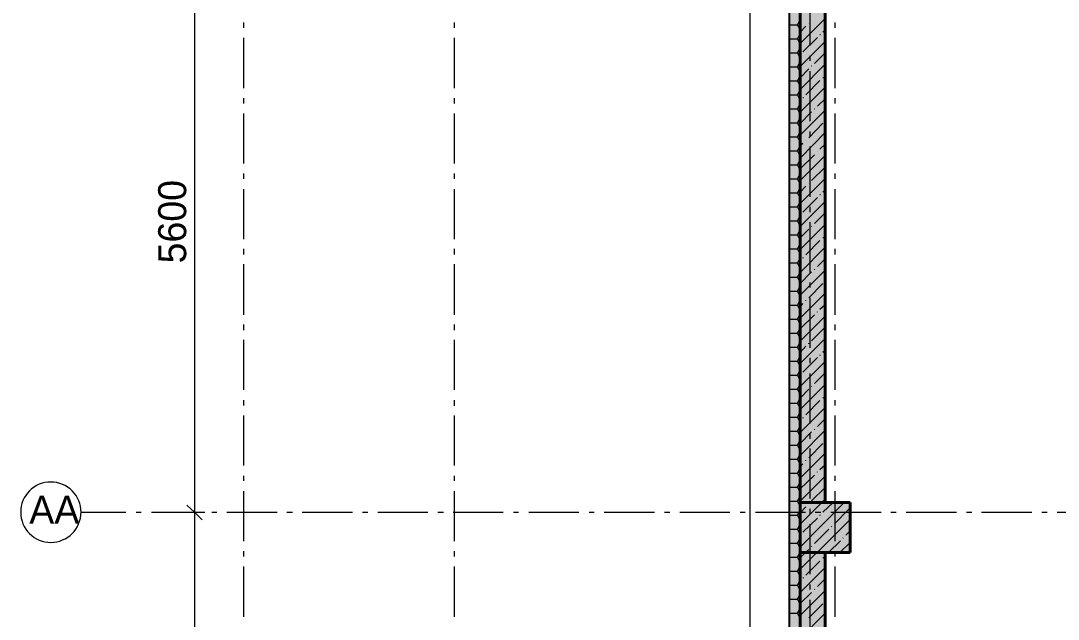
# Model space of a CAD drawing. Header units: millimetres. Extents: x -401725 to 250493, y 305116 to 802890.
# Drawn here: x -375106.458 to -375102.384, y 508971.947 to 508974.296 of the extents above; entities that cross this region are included whole.
import ezdxf

# ---------------------------------------------------------------- set-up
doc = ezdxf.new("R2010")
doc.units = ezdxf.units.MM
doc.layers.add('PDF _Геометрия', color=7, linetype='Continuous', true_color=0x1d1d1d)
doc.layers.add('PDF _Сплошная заливка', color=7, linetype='Continuous', true_color=0xffffff)
doc.layers.add('PDF _Текст', color=7, linetype='Continuous')

msp = doc.modelspace()

# ---------------------------------------------------------------- linework, layer by layer
at = {"layer": 'PDF _Геометрия', "color": 7, "lineweight": 9}
for points in [[(-375103.5946675938, 508975.8070897391), (-375103.5946675938, 508971.0704187899)], [(-375103.4414601964, 508971.0671944483), (-375103.4381870166, 508971.0671944483), (-375103.4381870166, 508975.8070245997)], [(-375103.4414490066, 508975.8071439926), (-375103.4414490066, 508971.0706479242)], [(-375103.4379082914, 508971.0287219548), (-375103.399609407, 508971.0287219548), (-375103.399609407, 508975.8068454424)], [(-375103.3979818028, 508971.0287365037), (-375103.3979818028, 508971.0270773965), (-375103.3979818028, 508975.8071085038)], [(-375105.7764235075, 508974.6187945867), (-375105.7764235075, 508972.3672388101)], [(-375103.2996372119, 508974.4720660711), (-375103.2996372119, 508972.4054851813)], [(-375103.3596754606, 508974.3954211736), (-375103.3596754606, 508974.1987675067)], [(-375105.5829963156, 508974.2887435884), (-375105.5829963156, 508974.2687600679)], [(-375104.7563158143, 508974.2887520655), (-375104.7563158143, 508974.2687484373)], [(-375103.2613342605, 508974.2887605426), (-375103.2613342605, 508974.2687524097)], [(-375105.5829963156, 508974.2287511161), (-375105.5829963156, 508974.0320952852)], [(-375104.7563158143, 508974.228742639), (-375104.7563158143, 508974.0320665028)], [(-375103.2613342605, 508974.2287477253), (-375103.2613342605, 508974.032100821)], [(-375103.3596754606, 508974.1587590507), (-375103.3596754606, 508974.1387655865)], [(-375103.3596754606, 508974.0987581012), (-375103.3596754606, 508973.9020839241)], [(-375105.5829963156, 508973.9920771252), (-375105.5829963156, 508973.9720744634)], [(-375104.7563158143, 508973.9920652572), (-375104.7563158143, 508973.972081279)], [(-375103.2613342605, 508973.9920889931), (-375103.2613342605, 508973.9720808602)], [(-375105.5829963156, 508973.9320863483), (-375105.5829963156, 508973.7354286034)], [(-375104.7563158143, 508973.9320761758), (-375104.7563158143, 508973.7354000395)], [(-375103.2613342605, 508973.9320761758), (-375103.2613342605, 508973.7354292715)], [(-375103.3596754606, 508973.8620959783), (-375103.3596754606, 508973.842082008)], [(-375103.3596754606, 508973.8020950288), (-375103.3596754606, 508973.6054208517)], [(-375105.5829963156, 508973.6970772608), (-375105.5829963156, 508973.6754112198)], [(-375104.7563158143, 508973.6970704792), (-375104.7563158143, 508973.6754162569)], [(-375103.2613342605, 508973.6970840425), (-375103.2613342605, 508973.6754286165)], [(-375105.5829963156, 508973.635419885), (-375105.5829963156, 508973.4387640543)], [(-375104.7563158143, 508973.635411408), (-375104.7563158143, 508973.4387352717)], [(-375103.2613342605, 508973.6354249713), (-375103.2613342605, 508973.438757514)], [(-375103.3596754606, 508973.5654346013), (-375103.3596754606, 508973.5454185804)], [(-375103.3596754606, 508973.505430261), (-375103.3596754606, 508973.3087581489)], [(-375105.5829963156, 508973.400412493), (-375105.5829963156, 508973.3787445378)], [(-375104.7563158143, 508973.4004057113), (-375104.7563158143, 508973.3787318391)], [(-375103.2613342605, 508973.400412493), (-375103.2613342605, 508973.378757067)], [(-375105.5829963156, 508973.3404217161), (-375105.5829963156, 508973.142098672)], [(-375104.7563158143, 508973.3404166299), (-375104.7563158143, 508973.1420702378)], [(-375103.2613342605, 508973.3404200207), (-375103.2613342605, 508973.1420867511)], [(-375103.3596754606, 508973.2687494885), (-375103.3596754606, 508973.2487560243)], [(-375103.3596754606, 508973.208748539), (-375103.3596754606, 508973.0120969227)], [(-375105.5829963156, 508973.1037460298), (-375105.5829963156, 508973.0820799887)], [(-375104.7563158143, 508973.1037392481), (-375104.7563158143, 508973.0820653759)], [(-375103.2613342605, 508973.1037595932), (-375103.2613342605, 508973.0820836017)], [(-375105.5829963156, 508973.0437552529), (-375105.5829963156, 508972.847097508)], [(-375104.7563158143, 508973.0437298216), (-375104.7563158143, 508972.8470733235)], [(-375103.2613342605, 508973.0437484712), (-375103.2613342605, 508972.847101567)], [(-375103.3596754606, 508972.9737496241), (-375103.3596754606, 508972.9520931139)], [(-375103.3596754606, 508972.9120854667), (-375103.3596754606, 508972.7154317998)], [(-375105.5829963156, 508972.8070829574), (-375105.5829963156, 508972.7854150023)], [(-375104.7563158143, 508972.8070744803), (-375104.7563158143, 508972.7854006081)], [(-375103.2613342605, 508972.8070880437), (-375103.2613342605, 508972.7854120522)], [(-375105.5829963156, 508972.74707014), (-375105.5829963156, 508972.5504143093)], [(-375104.7563158143, 508972.7470650538), (-375104.7563158143, 508972.5504085557)], [(-375103.2613342605, 508972.7470752263), (-375103.2613342605, 508972.5504283221)], [(-375103.3596754606, 508972.6770865517), (-375103.3596754606, 508972.6554300415)], [(-375103.3596754606, 508972.6170839069), (-375103.3596754606, 508972.4204322906)], [(-375105.5829963156, 508972.5104164942), (-375105.5829963156, 508972.4904157465)], [(-375104.7563158143, 508972.5104080171), (-375104.7563158143, 508972.4904043889)], [(-375103.2613342605, 508972.5104164942), (-375103.2613342605, 508972.4904083613)], [(-375105.5829963156, 508972.4504070677), (-375105.5829963156, 508972.2537493227)], [(-375104.7563158143, 508972.4503985906), (-375104.7563158143, 508972.2537224544)], [(-375103.2613342605, 508972.4504240219), (-375103.2613342605, 508972.2537565645)], [(-375103.201292621, 508972.4053970308), (-375103.201292621, 508972.2087150311)], [(-375106.2232313688, 508972.3672551444), (-375106.0448210756, 508972.3672551444)], [(-375106.004820453, 508972.3671602008), (-375105.9847912578, 508972.3671602008)], [(-375105.9448601936, 508972.3671873275), (-375105.7481594561, 508972.3671873275)], [(-375105.8230289355, 508972.3671347695), (-375105.7764235075, 508972.3671347695), (-375105.7764235075, 508970.9888125109)], [(-375105.7765760954, 508972.3672059772), (-375105.7348608549, 508972.3672059772)], [(-375105.7081624669, 508972.3671703733), (-375105.6881308558, 508972.3671703733)], [(-375105.6481581266, 508972.3671805459), (-375105.451518742, 508972.3671805459)], [(-375105.413043923, 508972.3671635917), (-375105.3914727425, 508972.3671635917)], [(-375105.3531684348, 508972.3671924138), (-375105.1548586058, 508972.3671924138)], [(-375105.1163893278, 508972.3671754596), (-375105.0948084409, 508972.3671754596)], [(-375105.0564629768, 508972.3671720687), (-375104.8598160071, 508972.3671720687)], [(-375104.8197381233, 508972.3671720687), (-375104.7981511754, 508972.3671720687)], [(-375104.7598490717, 508972.3671788505), (-375104.5631514128, 508972.3671788505)], [(-375104.5231242182, 508972.3671618963), (-375104.5031215352, 508972.3671618963)], [(-375104.463204649, 508972.3671805459), (-375104.2664891073, 508972.3671805459)], [(-375104.226445887, 508972.3671483329), (-375104.2064589926, 508972.3671483329)], [(-375104.1665263178, 508972.3671754596), (-375103.9698464032, 508972.3671754596)], [(-375103.9297675558, 508972.3671517237), (-375103.9098000953, 508972.3671517237)], [(-375103.869817469, 508972.3671941092), (-375103.6731850777, 508972.3671941092)], [(-375103.6330858339, 508972.3671585054), (-375103.6131414521, 508972.3671585054)], [(-375103.5732781624, 508972.3671958047), (-375103.3765211637, 508972.3671958047)], [(-375103.3596754606, 508972.3804234794), (-375103.3596754606, 508972.3587485136)], [(-375103.3382453391, 508972.3671551145), (-375103.3164796513, 508972.3671551145)], [(-375103.2765048877, 508972.3671856321), (-375103.0798592187, 508972.3671856321)], [(-375103.0415703987, 508972.3671618963), (-375103.0198209023, 508972.3671618963)], [(-375102.9813049636, 508972.3670499984), (-375102.7829260234, 508972.3670499984)], [(-375102.7448954585, 508972.3671822413), (-375102.7231635519, 508972.3671822413)], [(-375102.6849012907, 508972.3671856321), (-375102.4881756573, 508972.3671856321)], [(-375102.4481560921, 508972.3671517237), (-375102.4281316865, 508972.3671517237)], [(-375102.3882466954, 508972.3671873275), (-375102.1915147529, 508972.3671873275)], [(-375103.3596754606, 508972.3204208345), (-375103.3596754606, 508972.1237466574)], [(-375105.5829963156, 508972.2137517264), (-375105.5829963156, 508972.1937490646)], [(-375104.7563158143, 508972.2137415539), (-375104.7563158143, 508972.1937379257)], [(-375103.2996372119, 508972.2087417573), (-375103.2996372119, 508971.2437745065)], [(-375103.2613342605, 508972.2137449447), (-375103.2613342605, 508972.1937553207)], [(-375105.5829963156, 508972.1537406045), (-375105.5829963156, 508971.9571613408)], [(-375104.7563158143, 508972.1537355182), (-375104.7563158143, 508971.9570574032)], [(-375103.2613342605, 508972.1537524724), (-375103.2613342605, 508971.9570850151)], [(-375103.3596754606, 508972.0837587116), (-375103.3596754606, 508972.0637447413)], [(-375103.3596754606, 508972.0237577621), (-375103.3596754606, 508971.827083585)]]:
    msp.add_lwpolyline(points, dxfattribs=at)
at = {"layer": 'PDF _Геометрия', "color": 7, "lineweight": 40}
for points in [[(-375103.3979818028, 508974.472077939), (-375103.3979818028, 508972.4053834137)], [(-375103.2996372119, 508972.4053987262), (-375103.2996372119, 508974.471979616)], [(-375103.201292621, 508972.4053970308), (-375103.3980570371, 508972.4053970308)], [(-375103.3980394471, 508972.4053987262), (-375103.2996425696, 508972.4053987262)], [(-375103.3979818028, 508972.4053970308), (-375103.3979818028, 508972.2087416155)], [(-375103.201292621, 508972.2087180215), (-375103.201292621, 508972.4054000211)], [(-375103.3980564013, 508972.2087180215), (-375103.2012919852, 508972.2087180215)], [(-375103.2996372119, 508972.2087417573), (-375103.3980340895, 508972.2087417573)], [(-375103.3979818028, 508972.2087434528), (-375103.3979818028, 508971.2437370486)], [(-375103.2996372119, 508971.2437335515), (-375103.2996372119, 508972.2087008024)]]:
    msp.add_lwpolyline(points, dxfattribs=at)
at = {"layer": 'PDF _Геометрия', "lineweight": 9}
for points in [[(-375103.4381327631, 508974.2804292438), (-375103.4080323857, 508974.2804292438)], [(-375103.4080085226, 508974.2803902491), (-375103.3996114415, 508974.2953821111)], [(-375103.399609407, 508974.2653959457), (-375103.4080064882, 508974.2803878077)], [(-375103.3980394471, 508974.2070819402), (-375103.2996425696, 508974.3053966471)], [(-375103.3979851936, 508974.2520529824), (-375103.3746178841, 508974.2753997943)], [(-375103.3629374506, 508974.2870583399), (-375103.3629374506, 508974.2870583399)], [(-375103.4080085226, 508974.2253975733), (-375103.3996114415, 508974.2403873872)], [(-375103.3197516867, 508974.2421449421), (-375103.3181091629, 508974.2421449421)], [(-375103.3080600635, 508974.2520699366), (-375103.2996377841, 508974.2604121016)], [(-375103.4381327631, 508974.2254297863), (-375103.4080323857, 508974.2254297863)], [(-375103.399609407, 508974.2103846203), (-375103.4080064882, 508974.225396963)], [(-375103.3980394471, 508974.1170618664), (-375103.2996425696, 508974.2153971114)], [(-375103.3864393766, 508974.1738211709), (-375103.3297898506, 508974.2304891674)], [(-375103.4381327631, 508974.1704303289), (-375103.4080323857, 508974.1704303289)], [(-375103.4080085226, 508974.1703828571), (-375103.3996114415, 508974.1853951997)], [(-375103.399609407, 508974.1553902491), (-375103.4080064882, 508974.1703821111)], [(-375103.3979885845, 508974.1637588472), (-375103.3963499601, 508974.1637588472)], [(-375103.3413411778, 508974.1287314492), (-375103.299640626, 508974.1704094067)], [(-375103.4381327631, 508974.115429176), (-375103.4080323857, 508974.115429176)], [(-375103.4080085226, 508974.1153884858), (-375103.3996114415, 508974.1303803478)], [(-375103.399609407, 508974.1003975733), (-375103.4080064882, 508974.1153873872)], [(-375103.3980394471, 508974.0270638331), (-375103.2996425696, 508974.1253990781)], [(-375103.3531650439, 508974.1188437539), (-375103.3515242155, 508974.1188437539)], [(-375103.4080085226, 508974.0603958101), (-375103.3996114415, 508974.0753876721)], [(-375103.397998757, 508974.0720501341), (-375103.3629369208, 508974.1070504583)], [(-375103.3080736268, 508974.0738099811), (-375103.3064305944, 508974.0738099811)], [(-375103.4381327631, 508974.0604297185), (-375103.4080323857, 508974.0604297185)], [(-375103.399609407, 508974.0453828571), (-375103.4080064882, 508974.0603951997)], [(-375103.3980394471, 508973.9370641044), (-375103.2996425696, 508974.0353993493)], [(-375103.3747613167, 508974.0054523015), (-375103.3197367691, 508974.0621214283)], [(-375103.4381327631, 508974.005430261), (-375103.4080323857, 508974.005430261)], [(-375103.4080085226, 508974.0053810938), (-375103.3996114415, 508974.0203934365)], [(-375103.399609407, 508973.9903901813), (-375103.4080064882, 508974.0053799952)], [(-375103.3863071338, 508973.9954137137), (-375103.3846678312, 508973.9954137137)], [(-375103.3296292095, 508973.9604015745), (-375103.2996376781, 508973.990413648)], [(-375103.4381327631, 508973.9504291082), (-375103.4080323857, 508973.9504291082)], [(-375103.4080085226, 508973.950388418), (-375103.3996114415, 508973.96538028)], [(-375103.399609407, 508973.9353958101), (-375103.4080064882, 508973.9503876721)], [(-375103.3979818028, 508973.9820707504), (-375103.3979818028, 508973.9837503404)], [(-375103.341486984, 508973.9505189655), (-375103.3398454774, 508973.9505189655)], [(-375103.4080085226, 508973.8953957423), (-375103.3996114415, 508973.9103855562)], [(-375103.3980733556, 508973.8921574882), (-375103.3531556767, 508973.9388390576)], [(-375103.3980394471, 508973.8470660711), (-375103.2996425696, 508973.945401316)], [(-375103.4381327631, 508973.8954313461), (-375103.4080323857, 508973.8954313461)], [(-375103.399609407, 508973.8803827892), (-375103.4080064882, 508973.8953951319)], [(-375103.363100211, 508973.8371258177), (-375103.3080586244, 508973.8937899009)], [(-375103.4381327631, 508973.8404301932), (-375103.4080323857, 508973.8404301932)], [(-375103.4080085226, 508973.840381026), (-375103.3996114415, 508973.8553933687)], [(-375103.399609407, 508973.825388418), (-375103.4080064882, 508973.84038028)], [(-375103.3980394471, 508973.7570663423), (-375103.2996425696, 508973.8570675573)], [(-375103.3746189013, 508973.8270685803), (-375103.3746189013, 508973.8270685803)], [(-375103.4381327631, 508973.7854290403), (-375103.4080323857, 508973.7854290403)], [(-375103.4080085226, 508973.7853900457), (-375103.3996114415, 508973.8003798596)], [(-375103.399609407, 508973.7703957423), (-375103.4080064882, 508973.7853876043)], [(-375103.397978412, 508973.8020746838), (-375103.3862995891, 508973.8153926397)], [(-375103.3195651904, 508973.7920716999), (-375103.29963931, 508973.8120797488)], [(-375103.4080085226, 508973.7303956745), (-375103.3996114415, 508973.7453875364)], [(-375103.3981004823, 508973.7138314112), (-375103.3414743532, 508973.7704985758)], [(-375103.3980394471, 508973.668731517), (-375103.2996425696, 508973.767066762)], [(-375103.3297919699, 508973.7821517915), (-375103.3297919699, 508973.7821517915)], [(-375103.4381327631, 508973.7304312783), (-375103.4080323857, 508973.7304312783)], [(-375103.399609407, 508973.715381026), (-375103.4080064882, 508973.7303933687)], [(-375103.3530497553, 508973.668731517), (-375103.2996401789, 508973.7220589228)], [(-375103.4381327631, 508973.6754301254), (-375103.4080323857, 508973.6754301254)], [(-375103.4080085226, 508973.6753826536), (-375103.3996114415, 508973.6903929482)], [(-375103.399609407, 508973.6603883503), (-375103.4080064882, 508973.6753802122)], [(-375103.3980394471, 508973.5787334837), (-375103.2996425696, 508973.6770687287)], [(-375103.4080085226, 508973.6203882824), (-375103.3996114415, 508973.6353801444)], [(-375103.3979851936, 508973.6237163938), (-375103.3746178841, 508973.6470632058)], [(-375103.3629374506, 508973.658708188), (-375103.3629374506, 508973.658708188)], [(-375103.3080600635, 508973.6237435206), (-375103.2996377841, 508973.6320630892)], [(-375103.4381327631, 508973.6204323634), (-375103.4080323857, 508973.6204323634)], [(-375103.399609407, 508973.605393979), (-375103.4080064882, 508973.620385841)], [(-375103.3980394471, 508973.4887354504), (-375103.2996425696, 508973.5870686412)], [(-375103.3864393766, 508973.5454828869), (-375103.3297898506, 508973.6021529401)], [(-375103.3197516867, 508973.6138134397), (-375103.3181091629, 508973.6138134397)], [(-375103.4381327631, 508973.5654312104), (-375103.4080323857, 508973.5654312104)], [(-375103.4080085226, 508973.5653956066), (-375103.3996114415, 508973.5803854205)], [(-375103.399609407, 508973.5503826536), (-375103.4080064882, 508973.5653949963)], [(-375103.3413411778, 508973.5004016423), (-375103.299640626, 508973.542061114)], [(-375103.4381327631, 508973.5104300576), (-375103.4080323857, 508973.5104300576)], [(-375103.4080085226, 508973.5103808904), (-375103.3996114415, 508973.5253932331)], [(-375103.399609407, 508973.4953882824), (-375103.4080064882, 508973.5103801444)], [(-375103.3979885845, 508973.5337624415), (-375103.3963499601, 508973.535423597)], [(-375103.4080085226, 508973.4553882146), (-375103.3996114415, 508973.4703780285)], [(-375103.3980394471, 508973.3987340262), (-375103.2996425696, 508973.4970692712)], [(-375103.397998757, 508973.4437220226), (-375103.3629369208, 508973.4787223469)], [(-375103.3531650439, 508973.4888626069), (-375103.3515242155, 508973.4905259968)], [(-375103.4381327631, 508973.4554322956), (-375103.4080323857, 508973.4554322956)], [(-375103.399609407, 508973.4403956066), (-375103.4080064882, 508973.4553874686)], [(-375103.3747613167, 508973.3771309718), (-375103.3197367691, 508973.4338000985)], [(-375103.3080736268, 508973.4454649154), (-375103.3064305944, 508973.4454649154)], [(-375103.4381327631, 508973.4004311427), (-375103.4080323857, 508973.4004311427)], [(-375103.4080085226, 508973.4003938434), (-375103.3996114415, 508973.4153857054)], [(-375103.399609407, 508973.3853808904), (-375103.4080064882, 508973.4003932331)], [(-375103.3980394471, 508973.3087376883), (-375103.2996425696, 508973.4070729333)], [(-375103.4381327631, 508973.3454299897), (-375103.4080323857, 508973.3454299897)], [(-375103.4080085226, 508973.3453808225), (-375103.3996114415, 508973.3603931652)], [(-375103.399609407, 508973.3303882146), (-375103.4080064882, 508973.3453800766)], [(-375103.3979818028, 508973.3537443344), (-375103.3979818028, 508973.3554034416)], [(-375103.3863071338, 508973.3654223943), (-375103.3846678312, 508973.3670842373)], [(-375103.3296292095, 508973.3320717677), (-375103.2996376781, 508973.3620653533)], [(-375103.4080085226, 508973.2903864514), (-375103.3996114415, 508973.3053783134)], [(-375103.3980733556, 508973.2638293767), (-375103.3531556767, 508973.3105109461)], [(-375103.3980394471, 508973.2187362642), (-375103.2996425696, 508973.3170715091)], [(-375103.341486984, 508973.3205242552), (-375103.3398454774, 508973.3221862806)], [(-375103.4381327631, 508973.2904322277), (-375103.4080323857, 508973.2904322277)], [(-375103.399609407, 508973.2753955388), (-375103.4080064882, 508973.2903853527)], [(-375103.363100211, 508973.2087909246), (-375103.3080586244, 508973.2654550078)], [(-375103.4381327631, 508973.2354310749), (-375103.4080323857, 508973.2354310749)], [(-375103.4080085226, 508973.2353937756), (-375103.3996114415, 508973.2503856376)], [(-375103.399609407, 508973.2203808225), (-375103.4080064882, 508973.2353931652)], [(-375103.3980394471, 508973.1287382309), (-375103.2996425696, 508973.2270734758)], [(-375103.4381327631, 508973.1804316174), (-375103.4080323857, 508973.1804316174)], [(-375103.4080085226, 508973.1803807548), (-375103.3996114415, 508973.1953930974)], [(-375103.399609407, 508973.1653881468), (-375103.4080064882, 508973.1803779607)], [(-375103.397978412, 508973.173733009), (-375103.3862995891, 508973.187071454)], [(-375103.3746189013, 508973.1970518295), (-375103.3746189013, 508973.1987305862)], [(-375103.3195651904, 508973.1637435884), (-375103.29963931, 508973.1820671816)], [(-375103.4080085226, 508973.125388079), (-375103.3996114415, 508973.1403799409)], [(-375103.3981004823, 508973.085488041), (-375103.3414743532, 508973.1421552056)], [(-375103.3980394471, 508973.0387385021), (-375103.2996425696, 508973.1370737471)], [(-375103.3297919699, 508973.152151995), (-375103.3297919699, 508973.1538145354)], [(-375103.4381327631, 508973.1254321599), (-375103.4080323857, 508973.1254321599)], [(-375103.399609407, 508973.1103937756), (-375103.4080064882, 508973.1253856376)], [(-375103.3530497553, 508973.0404034056), (-375103.2996401789, 508973.0937308113)], [(-375103.4381327631, 508973.0704327024), (-375103.4080323857, 508973.0704327024)], [(-375103.4080085226, 508973.0703937078), (-375103.3996114415, 508973.0853855697)], [(-375103.399609407, 508973.0553824502), (-375103.4080064882, 508973.0703927447)], [(-375103.4381327631, 508973.015433245), (-375103.4080323857, 508973.015433245)], [(-375103.4080085226, 508973.0153806869), (-375103.3996114415, 508973.0303930296)], [(-375103.399609407, 508973.000388079), (-375103.4080064882, 508973.0153799409)], [(-375103.3980394471, 508972.9504036768), (-375103.2996425696, 508973.0487389218)], [(-375103.3979851936, 508972.9937199882), (-375103.3746178841, 508973.0187271089)], [(-375103.3629374506, 508973.0287168685), (-375103.3629374506, 508973.0303797428)], [(-375103.4080085226, 508972.9603863157), (-375103.3996114415, 508972.9753781777)], [(-375103.3864393766, 508972.9171462983), (-375103.3297898506, 508972.973814295)], [(-375103.3197516867, 508972.9838204249), (-375103.3181091629, 508972.9854834803)], [(-375103.3080600635, 508972.9953933686), (-375103.2996377841, 508973.0037334795)], [(-375103.4381327631, 508972.9604320921), (-375103.4080323857, 508972.9604320921)], [(-375103.399609407, 508972.9453954032), (-375103.4080064882, 508972.9603852171)], [(-375103.3980394471, 508972.8604056435), (-375103.2996425696, 508972.9587408885)], [(-375103.4381327631, 508972.9054326346), (-375103.4080323857, 508972.9054326346)], [(-375103.4080085226, 508972.9053936399), (-375103.3996114415, 508972.9203855019)], [(-375103.399609407, 508972.8903806869), (-375103.4080064882, 508972.9053930296)], [(-375103.3979885845, 508972.9054258529), (-375103.3963499601, 508972.9070870084)], [(-375103.3413411778, 508972.8720735309), (-375103.299640626, 508972.9137330026)], [(-375103.4381327631, 508972.8504331771), (-375103.4080323857, 508972.8504331771)], [(-375103.4080085226, 508972.8503789237), (-375103.3996114415, 508972.8653912664)], [(-375103.399609407, 508972.8353880111), (-375103.4080064882, 508972.850377825)], [(-375103.3980394471, 508972.7704059148), (-375103.2996425696, 508972.8687206217)], [(-375103.397998757, 508972.8153718708), (-375103.3629369208, 508972.850372195)], [(-375103.3531650439, 508972.8605226276), (-375103.3515242155, 508972.8621839664)], [(-375103.4080085226, 508972.7953862479), (-375103.3996114415, 508972.8103781099)], [(-375103.3080736268, 508972.8154769868), (-375103.3064305944, 508972.817142611)], [(-375103.4381327631, 508972.7954320243), (-375103.4080323857, 508972.7954320243)], [(-375103.399609407, 508972.7803936399), (-375103.4080064882, 508972.7953855019)], [(-375103.3980394471, 508972.6804078815), (-375103.2996425696, 508972.7787225884)], [(-375103.3747613167, 508972.7487909924), (-375103.3197367691, 508972.8054601191)], [(-375103.4381327631, 508972.7404325668), (-375103.4080323857, 508972.7404325668)], [(-375103.4080085226, 508972.7403935721), (-375103.3996114415, 508972.755383386)], [(-375103.399609407, 508972.7253806191), (-375103.4080064882, 508972.7403929618)], [(-375103.3979818028, 508972.7253975733), (-375103.3979818028, 508972.7253975733)], [(-375103.3863071338, 508972.7370925874), (-375103.3846678312, 508972.7387523813)], [(-375103.3296292095, 508972.7037453516), (-375103.2996376781, 508972.733736883)], [(-375103.4381327631, 508972.6854331093), (-375103.4080323857, 508972.6854331093)], [(-375103.4080085226, 508972.6853805513), (-375103.3996114415, 508972.700392894)], [(-375103.399609407, 508972.6703862479), (-375103.4080064882, 508972.6853781099)], [(-375103.3980394471, 508972.5904098481), (-375103.2996425696, 508972.6887225009)], [(-375103.341486984, 508972.6921893621), (-375103.3398454774, 508972.6938534394)], [(-375103.4080085226, 508972.6303878755), (-375103.3996114415, 508972.6453776894)], [(-375103.3980733556, 508972.6354995698), (-375103.3531556767, 508972.6821606289)], [(-375103.4381327631, 508972.6304336519), (-375103.4080323857, 508972.6304336519)], [(-375103.399609407, 508972.6153935721), (-375103.4080064882, 508972.6303854341)], [(-375103.363100211, 508972.5804560314), (-375103.3080586244, 508972.6371221685)], [(-375103.4381327631, 508972.575432499), (-375103.4080323857, 508972.575432499)], [(-375103.4080085226, 508972.5753935043), (-375103.3996114415, 508972.5903853663)], [(-375103.399609407, 508972.5603788559), (-375103.4080064882, 508972.5753911985)], [(-375103.3980394471, 508972.5004101194), (-375103.2996425696, 508972.5987248264)], [(-375103.3746189013, 508972.5687169364), (-375103.3746189013, 508972.5703956931)], [(-375103.4080085226, 508972.5203787881), (-375103.3996114415, 508972.5353911307)], [(-375103.397978412, 508972.5453913342), (-375103.3862995891, 508972.557070157)], [(-375103.3297919699, 508972.523813711), (-375103.3297919699, 508972.525478304)], [(-375103.3195651904, 508972.5353951319), (-375103.29963931, 508972.5537392672)], [(-375103.4381327631, 508972.520434737), (-375103.4080323857, 508972.520434737)], [(-375103.399609407, 508972.5053878755), (-375103.4080064882, 508972.5203776894)], [(-375103.3981004823, 508972.4571650158), (-375103.3414743532, 508972.5121723783)], [(-375103.3980394471, 508972.4104120861), (-375103.2996425696, 508972.5087247388)], [(-375103.4381327631, 508972.4654335841), (-375103.4080323857, 508972.4654335841)], [(-375103.4080085226, 508972.4653861123), (-375103.3996114415, 508972.4803779743)], [(-375103.399609407, 508972.4503935043), (-375103.4080064882, 508972.4653853663)], [(-375103.3530497553, 508972.4120752941), (-375103.2996401789, 508972.4637387883)], [(-375103.4381327631, 508972.4104324311), (-375103.4080323857, 508972.4104324311)], [(-375103.4080085226, 508972.4103934365), (-375103.3996114415, 508972.4253832504)], [(-375103.399609407, 508972.3953804835), (-375103.4080064882, 508972.4103928261)], [(-375103.3980157112, 508972.2304194103), (-375103.2246582837, 508972.4054033527)], [(-375103.3979648486, 508972.320398794), (-375103.3129466866, 508972.4053984677)], [(-375103.3629374506, 508972.4003887571), (-375103.3629374506, 508972.4020495809)], [(-375103.3129903477, 508972.4053987262), (-375103.2996379536, 508972.4187305782)], [(-375103.3082194331, 508972.3671517237), (-375103.2681209248, 508972.4054817828)], [(-375103.4080085226, 508972.3553787202), (-375103.3996114415, 508972.3703910629)], [(-375103.3979851936, 508972.365385095), (-375103.3746178841, 508972.3887319069)], [(-375103.2631076709, 508972.3221416868), (-375103.2064594165, 508972.3788105406)], [(-375103.4381327631, 508972.3554346691), (-375103.4080323857, 508972.3554346691)], [(-375103.399609407, 508972.3403861123), (-375103.4080064882, 508972.3553779743)], [(-375103.3864393766, 508972.2888300549), (-375103.3297898506, 508972.3438170425)], [(-375103.3313008946, 508972.2087180215), (-375103.2012921589, 508972.3387267572)], [(-375103.3197516867, 508972.3554889226), (-375103.3181091629, 508972.3571540312)], [(-375103.4381327631, 508972.3004335163), (-375103.4080323857, 508972.3004335163)], [(-375103.4080085226, 508972.3003860444), (-375103.3996114415, 508972.3153758584)], [(-375103.399609407, 508972.2853934365), (-375103.4080064882, 508972.3003852985)], [(-375103.3979885845, 508972.2770892644), (-375103.3963499601, 508972.2787688544)], [(-375103.3414191672, 508972.2437572874), (-375103.2846936016, 508972.3004417475)], [(-375103.2746602696, 508972.3104246322), (-375103.2730155417, 508972.3120919752)], [(-375103.2179823454, 508972.2770587468), (-375103.2012934263, 508972.2937270623)], [(-375103.4381327631, 508972.2454340588), (-375103.4080323857, 508972.2454340588)], [(-375103.4080085226, 508972.2453916732), (-375103.3996114415, 508972.2603835352)], [(-375103.399609407, 508972.2303787202), (-375103.4080064882, 508972.2453910629)], [(-375103.2863145936, 508972.2087146306), (-375103.2395973293, 508972.255370152)], [(-375103.2412638667, 508972.2087180215), (-375103.2012928753, 508972.24873022)], [(-375103.2298367291, 508972.2655247977), (-375103.2281897971, 508972.267194375)], [(-375103.4080085226, 508972.1903803478), (-375103.3996114415, 508972.2053926905)], [(-375103.3982428976, 508972.1871810884), (-375103.3765176457, 508972.2088448538)], [(-375103.3981242182, 508972.1421269706), (-375103.3314242365, 508972.2088064333)], [(-375103.3762634597, 508972.2087146306), (-375103.3629358612, 508972.2203814054)], [(-375103.3531650439, 508972.2321843436), (-375103.3515242155, 508972.2338661927)], [(-375103.4381327631, 508972.1904346013), (-375103.4080323857, 508972.1904346013)], [(-375103.399609407, 508972.1753860444), (-375103.4080064882, 508972.1903779064)], [(-375103.3747613167, 508972.120451013), (-375103.3197367691, 508972.1754550332)], [(-375103.3080736268, 508972.1871336166), (-375103.3064305944, 508972.188797187)], [(-375103.4381327631, 508972.1354334484), (-375103.4080323857, 508972.1354334484)], [(-375103.4080085226, 508972.1353842812), (-375103.3996114415, 508972.1503761432)], [(-375103.399609407, 508972.1203933686), (-375103.4080064882, 508972.1353831826)], [(-375103.3980394471, 508972.052059425), (-375103.2996425696, 508972.15039467)], [(-375103.4381327631, 508972.0804356864), (-375103.4080323857, 508972.0804356864)], [(-375103.4080085226, 508972.0803933009), (-375103.3996114415, 508972.0953831148)], [(-375103.399609407, 508972.0653786524), (-375103.4080064882, 508972.0803909951)], [(-375103.3979818028, 508972.0970711573), (-375103.3979818028, 508972.0970711573)], [(-375103.3863071338, 508972.1087407401), (-375103.3846678312, 508972.1104210253)], [(-375103.3296292095, 508972.0753968952), (-375103.2996376781, 508972.1054069144)], [(-375103.4080085226, 508972.0253785846), (-375103.3996114415, 508972.0403909273)], [(-375103.3980733556, 508972.0071714584), (-375103.3531556767, 508972.0521711807)], [(-375103.3980394471, 508971.9620613917), (-375103.2996425696, 508972.0603966367)], [(-375103.341486984, 508972.0638578598), (-375103.3398454774, 508972.0655198852)], [(-375103.4381327631, 508972.0254345335), (-375103.4080323857, 508972.0254345335)], [(-375103.399609407, 508972.0103842812), (-375103.4080064882, 508972.0253761432)], [(-375103.363100211, 508971.9521228338), (-375103.3080586244, 508972.0071233487)], [(-375103.4381327631, 508971.9704333806), (-375103.4080323857, 508971.9704333806)], [(-375103.4080085226, 508971.9703859088), (-375103.3996114415, 508971.9853757228)], [(-375103.399609407, 508971.9553916054), (-375103.4080064882, 508971.9703834674)], [(-375103.3980394471, 508971.872061663), (-375103.2996425696, 508971.9703969079)]]:
    msp.add_lwpolyline(points, dxfattribs=at)
at = {"layer": 'PDF _Геометрия', "color": 7, "lineweight": 9}
msp.add_lwpolyline([(-375106.3397349322, 508972.4854373618, 0.4231404689454739), (-375106.4580559888, 508972.3671144245, 0.4177934890698665), (-375106.3397349322, 508972.2487933697, 0.4124346347084455), (-375106.2214138774, 508972.3671144244, 0.417802024661557)], format="xyb", close=True, dxfattribs=at)
at = {"layer": 'PDF _Геометрия', "color": 7, "lineweight": 18}
for points in [[(-375105.7764235075, 508972.3671347695), (-375105.8064792529, 508972.3954594562)], [(-375105.7763522998, 508972.3670398259), (-375105.7462664183, 508972.3370491529)]]:
    msp.add_lwpolyline(points, dxfattribs=at)
at = {"layer": 'PDF _Сплошная заливка', "lineweight": 5, "transparency": 33554559}
for points in [[(-375103.4379123584, 508975.8103907238), (-375103.399613474, 508975.8103907238), (-375103.4379123584, 508971.0289286244), (-375103.399613474, 508971.0289286244)], [(-375103.3980394471, 508974.4720660711), (-375103.2996425696, 508974.4720660711), (-375103.3980394471, 508972.4054851813), (-375103.2996425696, 508972.4054851813)], [(-375103.3980564013, 508972.4053970308), (-375103.2012919852, 508972.4053970308), (-375103.3980564013, 508972.2087150311), (-375103.2012919852, 508972.2087150311)], [(-375103.3980394471, 508972.2087197169), (-375103.2996425696, 508972.2087197169), (-375103.3980394471, 508971.2437750336), (-375103.2996425696, 508971.2437750336)]]:
    msp.add_solid(points, dxfattribs=at)

# ---------------------------------------------------------------- texts
at = {"layer": 'PDF _Текст', "insert": (-375105.862596671, 508973.3437922131), "char_height": 0.1100871794753604, "attachment_point": 4, "rotation": 90, "style": ''}
msp.add_mtext('5600', dxfattribs=at)
at = {"layer": 'PDF _Текст', "insert": (-375106.4247389372, 508972.3767571314), "char_height": 0.1103358192162381, "attachment_point": 4, "style": ''}
msp.add_mtext('АА', dxfattribs=at)

doc.saveas('drawing.dxf')
